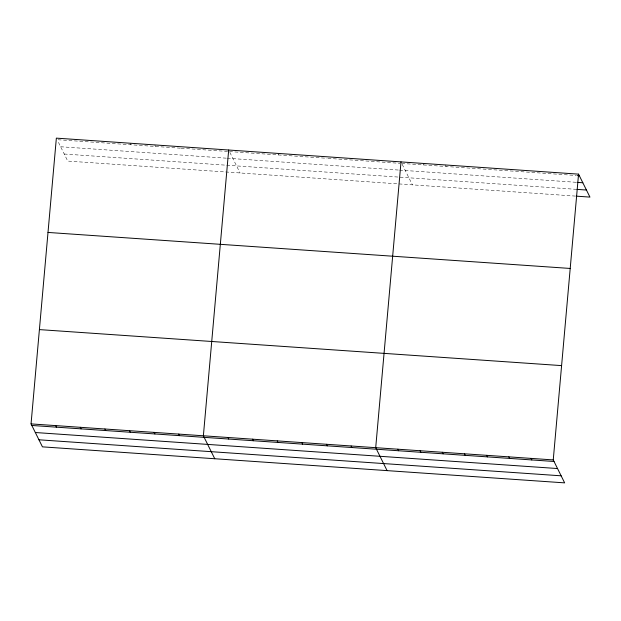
<?xml version="1.0" encoding="UTF-8"?>
<svg xmlns="http://www.w3.org/2000/svg" width="621" height="621" viewBox="0 0 621 621"><rect width="100%" height="100%" fill="white"/><g stroke="black" fill="none" stroke-linecap="round" stroke-linejoin="round"><path stroke-width="0.47" stroke-dasharray="3.1 2.33" d="M58.079 139.756L180.222 148.178L179.446 146.618M181.169 148.24L227.565 151.446M229.46 151.571L303.312 156.671L302.536 155.11M305.206 156.795L326.98 158.301M327.927 158.363L399.893 163.331M401.779 163.455L576.435 175.502M60.633 146.75L226.331 158.176M227.278 158.239L398.659 170.061M399.606 170.123L576.078 182.295M64.242 154.024L575.83 189.304M575.473 196.096L67.751 161.08L57.52 140.478M445.397 164.961L446.173 166.521M423.204 163.432L423.98 164.992M402.175 164.247L412.398 184.848M277.921 153.41L278.689 154.971M229.848 152.362L240.079 172.964M154.831 144.926L155.599 146.478M130.208 143.226L130.984 144.786"/><path stroke-width="0.93" d="M578.555 174.144L553.249 459.92L564.644 482.866L42.445 446.856L31.05 423.902L56.356 138.134L578.555 174.144L589.95 197.098L576.443 196.166M228.683 150.018L203.377 435.787L214.765 458.74M401.011 161.902L375.705 447.671L387.093 470.625M577.398 175.572L579.331 175.704M577.049 182.364L582.832 182.76M576.8 189.366L586.449 190.034M48.003 232.44L570.21 268.451M39.402 329.604L561.601 365.614M31.05 423.902L553.249 459.92M31.826 425.463L554.025 461.473M35.327 432.519L557.526 468.537M38.937 439.792L561.136 475.81M531.056 458.391L531.832 459.944M508.863 456.854L509.639 458.414M486.67 455.325L487.446 456.885M464.477 453.796L465.253 455.356M442.284 452.267L443.06 453.827M420.091 450.737L420.859 452.29M397.898 449.208L398.666 450.761M351.082 445.979L351.859 447.531M326.467 444.279L327.236 445.839M301.845 442.579L302.621 444.139M277.23 440.887L278.006 442.439M252.615 439.187L253.384 440.747M227.992 437.487L228.769 439.047M178.755 434.095L179.531 435.647M154.14 432.395L154.916 433.955M129.525 430.695L130.294 432.255M104.902 429.002L105.679 430.555M80.288 427.302L81.056 428.863M55.665 425.602L56.441 427.163"/></g></svg>
